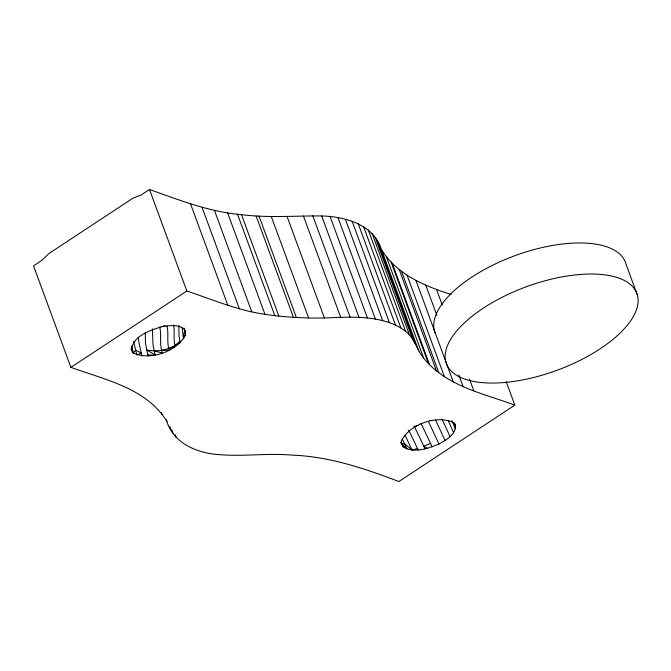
<?xml version="1.0" encoding="UTF-8"?>
<svg xmlns="http://www.w3.org/2000/svg" width="671" height="671" viewBox="0 0 671 671"><rect width="100%" height="100%" fill="white"/><g stroke="black" fill="none" stroke-linecap="round" stroke-linejoin="round"><path stroke-width="1.01" d="M183.804 338.771L183.191 336.205L185.213 330.249L185.573 334.896C176.792 351.57 150.673 360.83 133.386 353.072L131.541 350.228C132.573 334.653 152.569 329.889 164.806 325.661M455.492 425.364C456.037 434.741 445.938 440.025 438.926 444.009C428.098 448.555 414.368 453.512 403.38 446.987L400.923 442.894L401.468 440.704C409.813 424.265 436.88 414.552 453.688 422.604L455.492 425.364L454.871 423.929L454.393 426.328L455.475 428.811L454.871 423.929M182.202 328.035L183.191 336.205L185.573 334.896L184.064 328.085M131.541 350.228L131.139 348.87L133.386 353.072L135.609 350.027L133.672 341.455M145.347 332.573L145.422 342.646L146.706 349.935C158.297 352.342 171.457 349.918 179.92 341.178L178.972 335.433L178.905 325.385M418.721 350.816L381.405 249.411C373.521 224.324 345.146 216.649 321.694 215.961C294.972 215.693 268.157 218.05 241.51 214.661C209.537 211.927 179.451 200.151 149.499 189.49L141.12 194.959L132.791 198.289L48.941 253.521L41.896 260.323L33.55 265.867L70.9 367.381L186.84 291.004C212.581 299.652 237.895 310.438 264.953 314.305C284.621 317.308 304.542 318.289 324.42 318.004C346.102 317.115 368.53 315.496 389.432 322.65C396.829 325.301 403.976 329.092 409.427 334.863C415.433 341.757 417.656 351.034 423.619 358.004C445.754 386.102 483.204 393.34 514.833 405.133L398.893 481.51C364.596 468.526 329.31 456.473 292.313 455.139C267.654 452.925 242.927 456.775 218.301 454.552C196.435 453.076 172.514 442.709 166.299 419.744M159.715 327.003C161.644 334.728 159.53 342.738 161.636 350.405L169.142 350.136L168.756 348.534L175.299 346.664L174.997 345.389L180.298 342.789L179.92 341.178M432.074 446.861L430.572 443.405L423.829 446.19L414.183 426.085M413.99 426.639L417.899 425.464M402.223 438.909L404.496 443.59L412.036 450.04L417.53 448.522L418.159 449.964M162.055 326.71C169.151 325.443 177.345 324.286 183.653 328.614L185.531 331.432M152.376 328.865L153.005 344.626L155.085 354.976L146.706 349.935L147.872 354.842L153.34 355.236M430.052 420.44L431.948 420.625M154.112 350.891L162.248 352.971L161.636 350.405M381.405 249.411C396.376 274.288 424.634 286.106 451.13 294.452M70.9 367.381C104.827 379.736 146.764 388.148 167.012 421.69M427.326 448.228L423.829 446.19L425.003 448.899M420.969 423.309L430.572 443.405M408.698 430.061L417.53 448.522M442.063 419.199L450.082 436.662M435.613 420.096L445.066 440.528M428.777 422.168L438.926 444.009M405.108 435.336L412.036 450.04M401.057 442.03L403.38 446.987M451.809 420.675L454.393 426.328M448.102 420.407L453.63 432.661M637.45 295.24A101.506 44.496 -20.2 0 0 483.833 307.804A101.506 44.496 -20.2 0 0 503.627 382.571A101.506 44.496 -20.2 0 0 637.45 295.24L626.026 264.181A101.506 44.496 -20.2 0 0 515.663 255.416A101.506 44.496 -20.2 0 0 435.345 333.521M506.219 381.707L514.833 405.133M436.486 289.352L442.231 304.97M469.524 379.149L473.835 390.866M425.783 285.2L436.913 315.454M458.813 374.997L463.124 386.706M415.97 280.495L453.311 382M407.079 275.261L444.42 376.75M401.468 271.185L438.8 372.665M399.161 269.516L436.494 370.996M392.225 263.275L429.557 364.739M391.084 261.992L428.417 363.439M386.303 256.565L423.619 358.004M377.563 241.82L414.863 343.2M375.248 237.5L412.548 338.863M372.137 233.516L409.427 334.863M368.245 229.876L405.536 331.214M363.598 226.622L400.881 327.951M358.222 223.762L395.504 325.091M352.149 221.321L389.432 322.65M345.414 219.308L382.696 320.637M338.016 217.731L375.349 319.069M330.14 216.616L367.431 317.962M321.694 215.961L358.985 317.308M312.778 215.76L350.069 317.123M303.435 216.028L340.734 317.408M287.113 216.59L324.42 318.004M271.31 216.557L308.635 317.987M259.014 216.037L296.347 317.484M256.096 215.911L293.42 317.366M241.51 214.661L278.851 316.133M237.467 214.124L274.808 315.605M227.612 212.816L264.953 314.305M214.452 210.375L251.793 311.881M202.063 207.356L239.413 308.861M190.497 203.758L227.838 305.271M149.499 189.49L186.84 291.004M175.232 434.724L176.305 437.643M171.751 429.742L173.185 433.642M169.797 426.379L170.87 429.306M161.392 412.556L162.114 414.51M147.872 354.842L148.19 356.024M142.009 356.041L138.981 342.948L138.285 337.219M131.491 346.068L133.386 353.072M174.997 345.389C173.101 338.67 175.081 331.65 173.504 324.865M168.756 348.534C166.785 341.153 168.849 333.437 166.978 325.997M401.484 441.585L401.51 444.168M141.195 353.021L136.959 355.026L135.609 350.027L141.195 353.021M404.496 443.59L401.887 443.732L406.97 448.974L404.496 443.59"/></g></svg>
